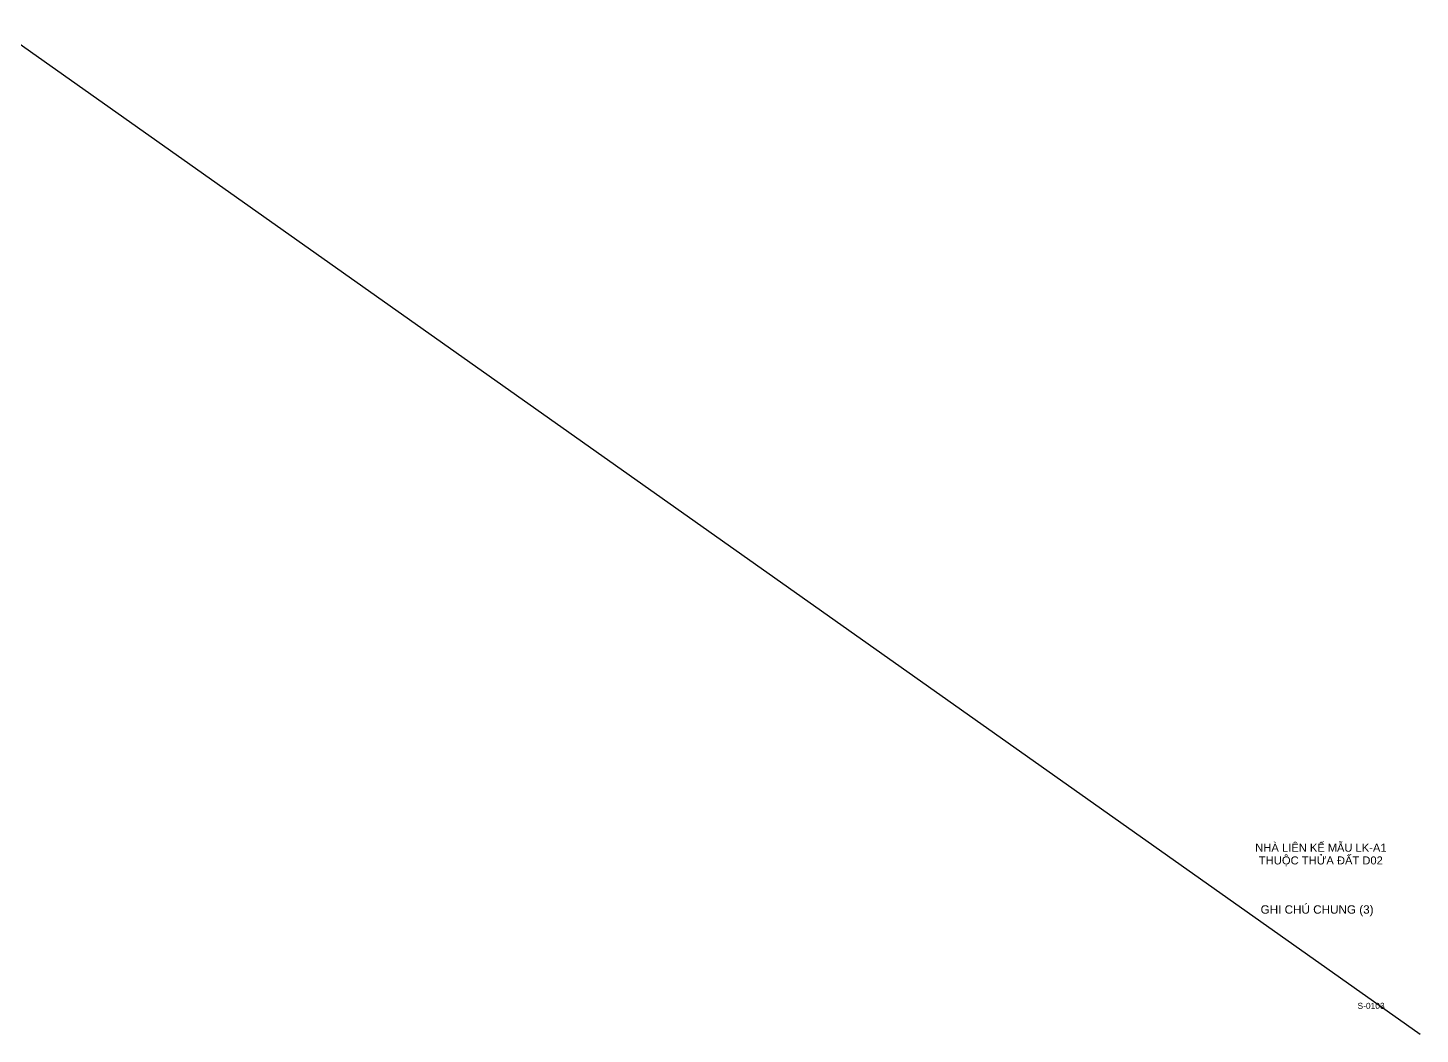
# Model space of a CAD drawing. Header units: millimetres. Extents: x -529861 to -223882, y -171969 to 61504.
# Drawn here: x -332251 to -290646, y 31433 to 61504 of the extents above; entities that cross this region are included whole.
import ezdxf

# ---------------------------------------------------------------- set-up
doc = ezdxf.new("R2010")
doc.units = ezdxf.units.MM
doc.header["$LTSCALE"] = 5000
doc.layers.add('G-ANNO-TTLB', color=7, linetype='Continuous', lineweight=18)
doc.layers.add('KCS_Plotter', color=11, linetype='Continuous', plot=False)
doc.layers.add('KCS_TEXT_BANVE_SO', color=1, linetype='Continuous')
doc.layers.add('KCS_TEXT_BANVE_TEN', color=162, linetype='Continuous')
doc.styles.add('Arial_13', font='arial.ttf', dxfattribs={"height": 2.5})
doc.styles.add('Arial_14', font='arial.ttf', dxfattribs={"height": 2.5})

msp = doc.modelspace()

# ---------------------------------------------------------------- linework, layer by layer
at = {"layer": 'KCS_Plotter', "linetype": 'ByBlock', "ltscale": 1500}
msp.add_line((-333170.57, 61504.14), (-290645.57, 31432.89), dxfattribs=at)

# ---------------------------------------------------------------- texts
at = {"layer": 'G-ANNO-TTLB', "lineweight": 9, "attachment_point": 1}
for s, insert, char_height, width, style in [('NHÀ LIÊN K', (-295573.38, 37123.27), 239.062, 2246.1781, 'Arial_13'), ('\\fArial|b0|i0|c254|p34|;Ế', (-293720.1, 37123.27), 239.0625, 268.3148, 'Arial_14'), (' M', (-293498.72, 37123.27), 239.062, 444.6359, 'Arial_13'), ('\\fArial|b0|i0|c254|p34|;Ẫ', (-293131.86, 37123.27), 239.0625, 268.3148, 'Arial_14'), ('U LK-A1', (-292910.48, 37123.27), 239.062, 1525.5612, 'Arial_13'), ('THU', (-295465.86, 36743.76), 239.062, 835.6089, 'Arial_13'), ('\\fArial|b0|i0|c254|p34|;Ộ', (-294776.41, 36743.76), 239.0625, 314.3116, 'Arial_14'), ('C TH', (-294517.08, 36743.76), 239.062, 950.601, 'Arial_13'), ('\\fArial|b0|i0|c254|p34|;Ử', (-293732.75, 36743.76), 239.0625, 344.9762, 'Arial_14'), ('A ', (-293448.12, 36743.76), 239.062, 383.3068, 'Arial_13'), ('Đ', (-293131.86, 36743.76), 239.06, 291.3132, 'Arial_13'), ('\\fArial|b0|i0|c254|p34|;Ấ', (-292891.5, 36743.76), 239.0625, 268.3148, 'Arial_14'), ('T D02', (-292670.12, 36743.76), 239.062, 1103.9237, 'Arial_13')]:
    msp.add_mtext(s, dxfattribs=dict(at, insert=insert, char_height=char_height, width=width, style=style))
at = {"layer": 'KCS_TEXT_BANVE_SO', "linetype": 'ByBlock', "style": 'Arial_13'}
msp.add_text('S-0103', height=180, dxfattribs=at).set_placement((-292517.1, 32188.68))
at = {"layer": 'KCS_TEXT_BANVE_TEN', "linetype": 'ByBlock', "style": 'Arial_13'}
msp.add_text('GHI CHÚ CHUNG (3)', height=250, dxfattribs=at).set_placement((-295413.57, 35033.11))

doc.saveas('drawing.dxf')
